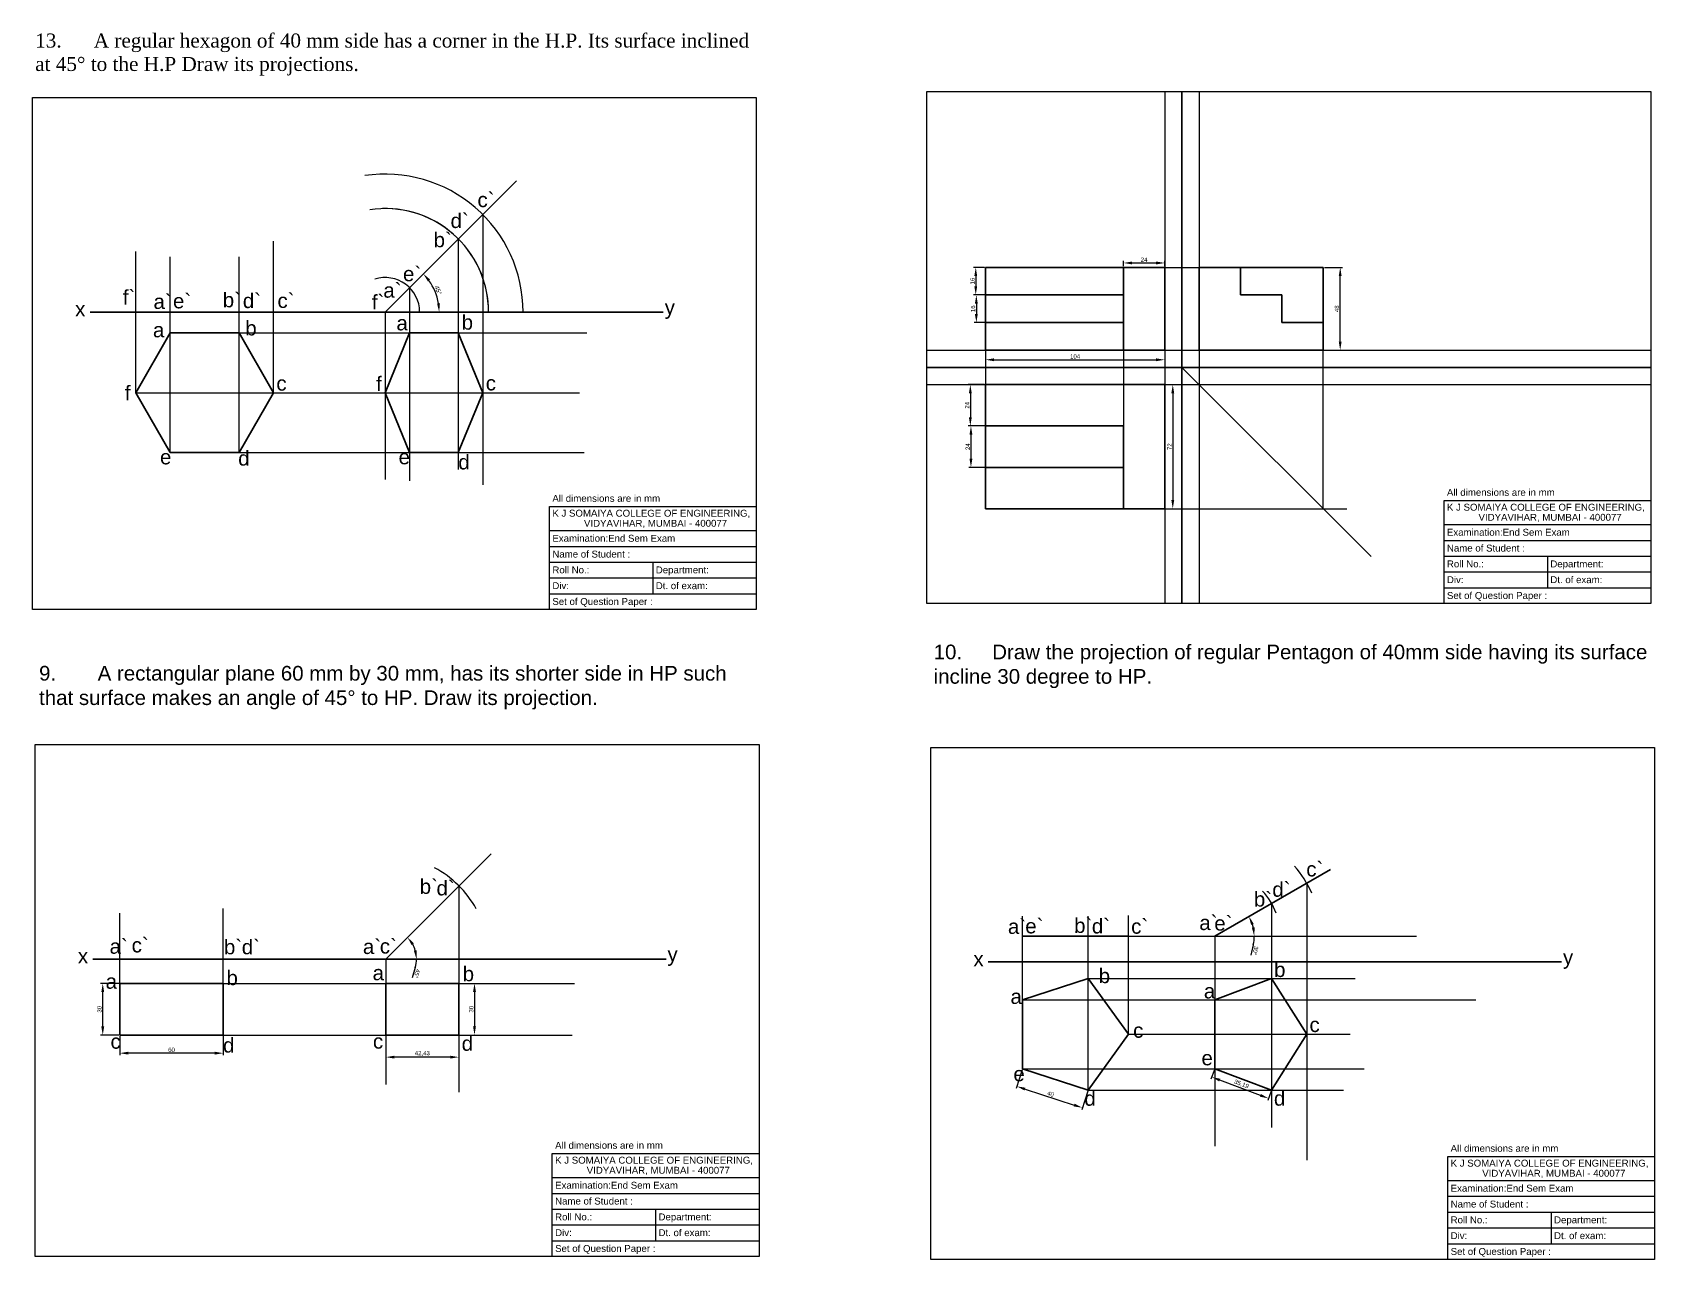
# Model space of a CAD drawing. Header units: millimetres. Extents: x 2669 to 4639, y 1870 to 5119.
# Drawn here: x 2672 to 3614, y 2702 to 3413 of the extents above; entities that cross this region are included whole.
import ezdxf

# ---------------------------------------------------------------- set-up
doc = ezdxf.new("R2010")
doc.units = ezdxf.units.MM
doc.styles.get("Standard").update_dxf_attribs({"font": 'arial.ttf'})
doc.dimstyles.new('ISO-25', dxfattribs={"dimtxt": 2.5, "dimasz": 5, "dimexe": 1.25, "dimexo": 0.625, "dimtad": 1, "dimtxsty": 'Standard', "dimcen": 2.5, "dimadec": 0, "dimazin": 0, "dimtfac": 1, "dimtmove": 0, "dimatfit": 3, "dimfxl": 1, "dimarcsym": 0})

# ---------------------------------------------------------------- blocks, each defined once
blk = doc.blocks.new('*D23')
at = {"color": 0, "lineweight": -2, "transparency": 16777216}
for p, q in [((2877.42, 2831.09), (2877.42, 2817.69)), ((2919.84, 2831.09), (2919.84, 2817.69)), ((2914.84, 2818.94), (2882.42, 2818.94))]:
    blk.add_line(p, q, dxfattribs=at)
at = {"color": 0, "lineweight": 35, "transparency": 16777216}
for points in [[(2882.42, 2819.77), (2882.42, 2818.1), (2877.42, 2818.94)], [(2914.84, 2819.77), (2914.84, 2818.1), (2919.84, 2818.94)]]:
    blk.add_solid(points, dxfattribs=at)
at = {"layer": 'Defpoints', "color": 0, "lineweight": 35, "transparency": 16777216}
for p in [(2877.42, 2831.72), (2919.84, 2831.72), (2877.42, 2818.94)]:
    blk.add_point(p, dxfattribs=at)
at = {"color": 0, "lineweight": 9, "transparency": 16777216, "insert": (2898.63, 2821.06), "char_height": 2.5, "attachment_point": 5}
blk.add_mtext('42,43', dxfattribs=at)
blk = doc.blocks.new('*D24')
at = {"color": 0, "lineweight": -2, "transparency": 16777216}
for p, q in [((2920.47, 2861.72), (2930.14, 2861.72)), ((2928.89, 2856.72), (2928.89, 2836.72)), ((2920.47, 2831.72), (2930.14, 2831.72))]:
    blk.add_line(p, q, dxfattribs=at)
at = {"color": 0, "lineweight": 35, "transparency": 16777216}
for points in [[(2928.05, 2856.72), (2929.72, 2856.72), (2928.89, 2861.72)], [(2928.05, 2836.72), (2929.72, 2836.72), (2928.89, 2831.72)]]:
    blk.add_solid(points, dxfattribs=at)
at = {"layer": 'Defpoints', "color": 0, "lineweight": 35, "transparency": 16777216}
for p in [(2919.84, 2861.72), (2919.84, 2831.72), (2928.89, 2831.72)]:
    blk.add_point(p, dxfattribs=at)
at = {"color": 0, "lineweight": 9, "transparency": 16777216, "insert": (2926.99, 2846.72), "char_height": 2.5, "attachment_point": 5, "rotation": 90}
blk.add_mtext('30', dxfattribs=at)
blk = doc.blocks.new('*D25')
at = {"color": 0, "lineweight": -2, "transparency": 16777216}
for p, q in [((2723.09, 2831.09), (2723.09, 2819.99)), ((2783.09, 2831.09), (2783.09, 2819.99)), ((2778.09, 2821.24), (2728.09, 2821.24))]:
    blk.add_line(p, q, dxfattribs=at)
at = {"color": 0, "lineweight": 35, "transparency": 16777216}
for points in [[(2728.09, 2822.08), (2728.09, 2820.41), (2723.09, 2821.24)], [(2778.09, 2822.08), (2778.09, 2820.41), (2783.09, 2821.24)]]:
    blk.add_solid(points, dxfattribs=at)
at = {"layer": 'Defpoints', "color": 0, "lineweight": 35, "transparency": 16777216}
for p in [(2723.09, 2831.72), (2783.09, 2831.72), (2723.09, 2821.24)]:
    blk.add_point(p, dxfattribs=at)
at = {"color": 0, "lineweight": 9, "transparency": 16777216, "insert": (2753.09, 2823.15), "char_height": 2.5, "attachment_point": 5}
blk.add_mtext('60', dxfattribs=at)
blk = doc.blocks.new('*D26')
at = {"color": 0, "lineweight": -2, "transparency": 16777216}
for p, q in [((2722.46, 2861.72), (2711.94, 2861.72)), ((2713.19, 2836.72), (2713.19, 2856.72)), ((2722.46, 2831.72), (2711.94, 2831.72))]:
    blk.add_line(p, q, dxfattribs=at)
at = {"color": 0, "lineweight": 35, "transparency": 16777216}
for points in [[(2712.36, 2856.72), (2714.02, 2856.72), (2713.19, 2861.72)], [(2712.36, 2836.72), (2714.02, 2836.72), (2713.19, 2831.72)]]:
    blk.add_solid(points, dxfattribs=at)
at = {"layer": 'Defpoints', "color": 0, "lineweight": 35, "transparency": 16777216}
for p in [(2713.19, 2861.72), (2723.09, 2861.72), (2723.09, 2831.72)]:
    blk.add_point(p, dxfattribs=at)
at = {"color": 0, "lineweight": 9, "transparency": 16777216, "insert": (2711.29, 2846.72), "char_height": 2.5, "attachment_point": 5, "rotation": 90}
blk.add_mtext('30', dxfattribs=at)
blk = doc.blocks.new('*D27')
at = {"color": 0, "lineweight": -2, "transparency": 16777216}
blk.add_line((2894.53, 2870.91), (2892.79, 2864.9), dxfattribs=at)
for start, end in [(16.13542, 28.86458), (343.86458, 0)]:
    blk.add_arc((2877.42, 2875.86), 17.81, start, end, dxfattribs=at)
at = {"color": 0, "lineweight": 35, "transparency": 16777216}
for points in [[(2892.35, 2883.96), (2893.68, 2884.96), (2890.01, 2888.45)], [(2895.35, 2880.93), (2893.7, 2880.69), (2895.23, 2875.86)]]:
    blk.add_solid(points, dxfattribs=at)
at = {"layer": 'Defpoints', "color": 0, "lineweight": 35, "transparency": 16777216}
for p in [(2938.49, 2936.93), (2892.84, 2884.76), (2707.42, 2875.86), (2877.42, 2875.86), (3040, 2875.86)]:
    blk.add_point(p, dxfattribs=at)
at = {"color": 0, "lineweight": 9, "transparency": 16777216, "insert": (2895.48, 2867.38), "char_height": 2.5, "attachment_point": 5, "rotation": 253.86458}
blk.add_mtext('45°', dxfattribs=at)
blk = doc.blocks.new('*D29')
at = {"color": 0, "lineweight": -2, "transparency": 16777216}
blk.add_line((3380.76, 2884.16), (3379.42, 2878.15), dxfattribs=at)
for start, end in [(12.55271, 17.44729), (347.44729, 0)]:
    blk.add_arc((3358.44, 2889.13), 22.87, start, end, dxfattribs=at)
at = {"color": 0, "lineweight": 35, "transparency": 16777216}
for points in [[(3379.49, 2895.65), (3381.02, 2896.32), (3378.24, 2900.56)], [(3381.59, 2894.19), (3379.93, 2894.01), (3381.31, 2889.13)]]:
    blk.add_solid(points, dxfattribs=at)
at = {"layer": 'Defpoints', "color": 0, "lineweight": 35, "transparency": 16777216}
for p in [(3425.49, 2927.84), (3379.93, 2896.95), (3308.44, 2889.13), (3358.44, 2889.13), (3475.41, 2889.13)]:
    blk.add_point(p, dxfattribs=at)
at = {"color": 0, "lineweight": 9, "transparency": 16777216, "insert": (3381.95, 2880.74), "char_height": 2.5, "attachment_point": 5, "rotation": 257.44729}
blk.add_mtext('30°', dxfattribs=at)
blk = doc.blocks.new('*D30')
at = {"color": 0, "lineweight": -2, "transparency": 16777216}
for p, q in [((3358.22, 2811.62), (3356.19, 2806.21)), ((3384.89, 2796.78), (3361.31, 2805.63)), ((3391.16, 2799.26), (3389.13, 2793.85))]:
    blk.add_line(p, q, dxfattribs=at)
at = {"color": 0, "lineweight": 35, "transparency": 16777216}
for points in [[(3361.6, 2806.41), (3361.02, 2804.85), (3356.63, 2807.38)], [(3385.18, 2797.56), (3384.6, 2796), (3389.57, 2795.02)]]:
    blk.add_solid(points, dxfattribs=at)
at = {"layer": 'Defpoints', "color": 0, "lineweight": 35, "transparency": 16777216}
for p in [(3356.63, 2807.38), (3358.44, 2812.2), (3391.38, 2799.84)]:
    blk.add_point(p, dxfattribs=at)
at = {"color": 0, "lineweight": 9, "transparency": 16777216, "insert": (3373.85, 2803.19), "char_height": 2.5, "attachment_point": 5, "rotation": 339.43355}
blk.add_mtext('35,19', dxfattribs=at)
blk = doc.blocks.new('*D31')
at = {"color": 0, "lineweight": -2, "transparency": 16777216}
for p, q in [((3246.69, 2811.61), (3243.17, 2800.77)), ((3248.31, 2800.41), (3276.84, 2791.14)), ((3284.73, 2799.25), (3281.21, 2788.41))]:
    blk.add_line(p, q, dxfattribs=at)
at = {"color": 0, "lineweight": 35, "transparency": 16777216}
for points in [[(3248.57, 2801.21), (3248.05, 2799.62), (3243.56, 2801.96)], [(3277.1, 2791.93), (3276.58, 2790.35), (3281.6, 2789.6)]]:
    blk.add_solid(points, dxfattribs=at)
at = {"layer": 'Defpoints', "color": 0, "lineweight": 35, "transparency": 16777216}
for p in [(3246.88, 2812.2), (3284.93, 2799.84), (3281.6, 2789.6)]:
    blk.add_point(p, dxfattribs=at)
at = {"color": 0, "lineweight": 9, "transparency": 16777216, "insert": (3263.16, 2797.59), "char_height": 2.5, "attachment_point": 5, "rotation": 342}
blk.add_mtext('40', dxfattribs=at)
blk = doc.blocks.new('*D40')
at = {"color": 0, "lineweight": -2, "transparency": 16777216}
blk.add_arc((2877.07, 3251.11), 31.32, 9.15707, 35.84293, dxfattribs=at)
at = {"color": 0, "lineweight": 35, "transparency": 16777216}
for points in [[(2901.82, 3268.91), (2903.09, 3269.99), (2899.21, 3273.26)], [(2908.82, 3256.16), (2907.16, 3256.03), (2908.39, 3251.11)]]:
    blk.add_solid(points, dxfattribs=at)
at = {"layer": 'Defpoints', "color": 0, "lineweight": 35, "transparency": 16777216}
for p in [(2953.21, 3327.25), (2907.32, 3259.22), (2705.83, 3251.11), (2877.07, 3251.11), (3038.41, 3251.11)]:
    blk.add_point(p, dxfattribs=at)
at = {"color": 0, "lineweight": 9, "transparency": 16777216, "insert": (2907.75, 3263.82), "char_height": 2.5, "attachment_point": 5, "rotation": 292.5}
blk.add_mtext('45°', dxfattribs=at)
blk = doc.blocks.new('*D41')
at = {"color": 0, "lineweight": -2, "transparency": 16777216}
for p, q in [((3224.75, 3277.01), (3218.48, 3277.01)), ((3219.73, 3272.01), (3219.73, 3266.01)), ((3224.75, 3261.01), (3218.48, 3261.01))]:
    blk.add_line(p, q, dxfattribs=at)
at = {"color": 0, "lineweight": 35, "transparency": 16777216}
for points in [[(3218.9, 3272.01), (3220.56, 3272.01), (3219.73, 3277.01)], [(3218.9, 3266.01), (3220.56, 3266.01), (3219.73, 3261.01)]]:
    blk.add_solid(points, dxfattribs=at)
at = {"layer": 'Defpoints', "color": 0, "lineweight": 35, "transparency": 16777216}
for p in [(3225.38, 3277.01), (3219.73, 3261.01), (3225.38, 3261.01)]:
    blk.add_point(p, dxfattribs=at)
at = {"color": 0, "lineweight": 9, "transparency": 16777216, "insert": (3217.83, 3269.01), "char_height": 2.5, "attachment_point": 5, "rotation": 90}
blk.add_mtext('16', dxfattribs=at)
blk = doc.blocks.new('*D42')
at = {"color": 0, "lineweight": -2, "transparency": 16777216}
for p, q in [((3224.75, 3261.01), (3218.82, 3261.01)), ((3220.07, 3256.01), (3220.07, 3250.01)), ((3224.75, 3245.01), (3218.82, 3245.01))]:
    blk.add_line(p, q, dxfattribs=at)
at = {"color": 0, "lineweight": 35, "transparency": 16777216}
for points in [[(3219.23, 3256.01), (3220.9, 3256.01), (3220.07, 3261.01)], [(3219.23, 3250.01), (3220.9, 3250.01), (3220.07, 3245.01)]]:
    blk.add_solid(points, dxfattribs=at)
at = {"layer": 'Defpoints', "color": 0, "lineweight": 35, "transparency": 16777216}
for p in [(3225.38, 3261.01), (3220.07, 3245.01), (3225.38, 3245.01)]:
    blk.add_point(p, dxfattribs=at)
at = {"color": 0, "lineweight": 9, "transparency": 16777216, "insert": (3218.17, 3253.01), "char_height": 2.5, "attachment_point": 5, "rotation": 90}
blk.add_mtext('16', dxfattribs=at)
blk = doc.blocks.new('*D43')
at = {"color": 0, "lineweight": -2, "transparency": 16777216}
for p, q in [((3225.38, 3228.38), (3225.38, 3222.17)), ((3329.38, 3228.38), (3329.38, 3222.17)), ((3230.38, 3223.42), (3324.38, 3223.42))]:
    blk.add_line(p, q, dxfattribs=at)
at = {"color": 0, "lineweight": 35, "transparency": 16777216}
for points in [[(3230.38, 3224.25), (3230.38, 3222.58), (3225.38, 3223.42)], [(3324.38, 3224.25), (3324.38, 3222.58), (3329.38, 3223.42)]]:
    blk.add_solid(points, dxfattribs=at)
at = {"layer": 'Defpoints', "color": 0, "lineweight": 35, "transparency": 16777216}
for p in [(3225.38, 3229.01), (3329.38, 3229.01), (3329.38, 3223.42)]:
    blk.add_point(p, dxfattribs=at)
at = {"color": 0, "lineweight": 9, "transparency": 16777216, "insert": (3277.38, 3225.32), "char_height": 2.5, "attachment_point": 5}
blk.add_mtext('104', dxfattribs=at)
blk = doc.blocks.new('*D44')
at = {"color": 0, "lineweight": -2, "transparency": 16777216}
for p, q in [((3305.38, 3277.63), (3305.38, 3280.81)), ((3310.38, 3279.56), (3324.38, 3279.56)), ((3329.38, 3277.63), (3329.38, 3280.81))]:
    blk.add_line(p, q, dxfattribs=at)
at = {"color": 0, "lineweight": 35, "transparency": 16777216}
for points in [[(3310.38, 3280.39), (3310.38, 3278.73), (3305.38, 3279.56)], [(3324.38, 3280.39), (3324.38, 3278.73), (3329.38, 3279.56)]]:
    blk.add_solid(points, dxfattribs=at)
at = {"layer": 'Defpoints', "color": 0, "lineweight": 35, "transparency": 16777216}
for p in [(3305.38, 3277.01), (3329.38, 3279.56), (3329.38, 3277.01)]:
    blk.add_point(p, dxfattribs=at)
at = {"color": 0, "lineweight": 9, "transparency": 16777216, "insert": (3317.38, 3281.44), "char_height": 2.5, "attachment_point": 5}
blk.add_mtext('24', dxfattribs=at)
blk = doc.blocks.new('*D45')
at = {"color": 0, "lineweight": -2, "transparency": 16777216}
for p, q in [((3224.75, 3209.01), (3215.34, 3209.01)), ((3216.59, 3204.01), (3216.59, 3190.01)), ((3224.75, 3185.01), (3215.34, 3185.01))]:
    blk.add_line(p, q, dxfattribs=at)
at = {"color": 0, "lineweight": 35, "transparency": 16777216}
for points in [[(3215.76, 3204.01), (3217.42, 3204.01), (3216.59, 3209.01)], [(3215.76, 3190.01), (3217.42, 3190.01), (3216.59, 3185.01)]]:
    blk.add_solid(points, dxfattribs=at)
at = {"layer": 'Defpoints', "color": 0, "lineweight": 35, "transparency": 16777216}
for p in [(3225.38, 3209.01), (3216.59, 3185.01), (3225.38, 3185.01)]:
    blk.add_point(p, dxfattribs=at)
at = {"color": 0, "lineweight": 9, "transparency": 16777216, "insert": (3214.71, 3197.01), "char_height": 2.5, "attachment_point": 5, "rotation": 90}
blk.add_mtext('24', dxfattribs=at)
blk = doc.blocks.new('*D46')
at = {"color": 0, "lineweight": -2, "transparency": 16777216}
for p, q in [((3224.75, 3185.01), (3215.68, 3185.01)), ((3216.93, 3180.01), (3216.93, 3166.01)), ((3224.75, 3161.01), (3215.68, 3161.01))]:
    blk.add_line(p, q, dxfattribs=at)
at = {"color": 0, "lineweight": 35, "transparency": 16777216}
for points in [[(3216.1, 3180.01), (3217.76, 3180.01), (3216.93, 3185.01)], [(3216.1, 3166.01), (3217.76, 3166.01), (3216.93, 3161.01)]]:
    blk.add_solid(points, dxfattribs=at)
at = {"layer": 'Defpoints', "color": 0, "lineweight": 35, "transparency": 16777216}
for p in [(3225.38, 3185.01), (3216.93, 3161.01), (3225.38, 3161.01)]:
    blk.add_point(p, dxfattribs=at)
at = {"color": 0, "lineweight": 9, "transparency": 16777216, "insert": (3215.05, 3173.01), "char_height": 2.5, "attachment_point": 5, "rotation": 90}
blk.add_mtext('24', dxfattribs=at)
blk = doc.blocks.new('*D47')
at = {"color": 0, "lineweight": -2, "transparency": 16777216}
for p, q in [((3330, 3209.01), (3335.3, 3209.01)), ((3334.05, 3204.01), (3334.05, 3142.01)), ((3330, 3137.01), (3335.3, 3137.01))]:
    blk.add_line(p, q, dxfattribs=at)
at = {"color": 0, "lineweight": 35, "transparency": 16777216}
for points in [[(3333.22, 3204.01), (3334.88, 3204.01), (3334.05, 3209.01)], [(3333.22, 3142.01), (3334.88, 3142.01), (3334.05, 3137.01)]]:
    blk.add_solid(points, dxfattribs=at)
at = {"layer": 'Defpoints', "color": 0, "lineweight": 35, "transparency": 16777216}
for p in [(3329.38, 3209.01), (3329.38, 3137.01), (3334.05, 3137.01)]:
    blk.add_point(p, dxfattribs=at)
at = {"color": 0, "lineweight": 9, "transparency": 16777216, "insert": (3332.17, 3173.01), "char_height": 2.5, "attachment_point": 5, "rotation": 90}
blk.add_mtext('72', dxfattribs=at)
blk = doc.blocks.new('*D48')
at = {"color": 0, "lineweight": -2, "transparency": 16777216}
for p, q in [((3422, 3277.01), (3432.44, 3277.01)), ((3431.19, 3234.01), (3431.19, 3272.01)), ((3422, 3229.01), (3432.44, 3229.01))]:
    blk.add_line(p, q, dxfattribs=at)
at = {"color": 0, "lineweight": 35, "transparency": 16777216}
for points in [[(3430.35, 3272.01), (3432.02, 3272.01), (3431.19, 3277.01)], [(3430.35, 3234.01), (3432.02, 3234.01), (3431.19, 3229.01)]]:
    blk.add_solid(points, dxfattribs=at)
at = {"layer": 'Defpoints', "color": 0, "lineweight": 35, "transparency": 16777216}
for p in [(3421.38, 3277.01), (3431.19, 3277.01), (3421.38, 3229.01)]:
    blk.add_point(p, dxfattribs=at)
at = {"color": 0, "lineweight": 9, "transparency": 16777216, "insert": (3429.28, 3253.01), "char_height": 2.5, "attachment_point": 5, "rotation": 90}
blk.add_mtext('48', dxfattribs=at)

msp = doc.modelspace()

# ---------------------------------------------------------------- linework, layer by layer
for p, q in [((3191.434, 3379.005), (3611.434, 3379.005)), ((3191.434, 3082.005), (3191.434, 3379.005)), ((3611.434, 3379.005), (3611.434, 3082.005)), ((2672.395, 3375.52), (3092.395, 3375.52)), ((2672.395, 3078.52), (2672.395, 3375.52)), ((3092.395, 3375.52), (3092.395, 3078.52)), ((2972.395, 3138.343), (3092.395, 3138.343)), ((2972.395, 3078.52), (2972.395, 3138.343)), ((3491.434, 3141.829), (3611.434, 3141.829)), ((3491.434, 3082.005), (3491.434, 3141.829)), ((3611.434, 3137.005), (3611.434, 3082.005)), ((3092.395, 3133.52), (3092.395, 3078.52)), ((3491.434, 3127.839), (3611.434, 3127.839)), ((2972.395, 3124.353), (3092.395, 3124.353)), ((3491.434, 3118.672), (3611.434, 3118.672)), ((2972.395, 3115.186), (3092.395, 3115.186)), ((2972.395, 3106.02), (3092.395, 3106.02)), ((3032.395, 3106.02), (3032.395, 3087.686)), ((3491.434, 3109.505), (3611.434, 3109.505)), ((3551.434, 3109.505), (3551.434, 3091.172)), ((2972.395, 3096.853), (3092.395, 3096.853)), ((3491.434, 3100.339), (3611.434, 3100.339)), ((2972.395, 3087.686), (3092.395, 3087.686)), ((3491.434, 3091.172), (3611.434, 3091.172)), ((3092.395, 3078.52), (2672.395, 3078.52)), ((3092.395, 3078.52), (2972.395, 3078.52)), ((3611.434, 3082.005), (3191.434, 3082.005)), ((3611.434, 3082.005), (3491.434, 3082.005)), ((2673.983, 3000.268), (3093.983, 3000.268)), ((2673.983, 2703.268), (2673.983, 3000.268)), ((3093.983, 3000.268), (3093.983, 2703.268)), ((3193.586, 2998.539), (3613.586, 2998.539)), ((3193.586, 2701.539), (3193.586, 2998.539)), ((3613.586, 2998.539), (3613.586, 2701.539)), ((2973.983, 2763.091), (3093.983, 2763.091)), ((2973.983, 2703.268), (2973.983, 2763.091)), ((3093.983, 2758.268), (3093.983, 2703.268)), ((3493.586, 2761.362), (3613.586, 2761.362)), ((3493.586, 2701.539), (3493.586, 2761.362)), ((2973.983, 2749.102), (3093.983, 2749.102)), ((3613.586, 2756.539), (3613.586, 2701.539)), ((2973.983, 2739.935), (3093.983, 2739.935)), ((3493.586, 2747.372), (3613.586, 2747.372)), ((2973.983, 2730.768), (3093.983, 2730.768)), ((3033.983, 2730.768), (3033.983, 2712.435)), ((3493.586, 2738.205), (3613.586, 2738.205)), ((2973.983, 2721.602), (3093.983, 2721.602)), ((3493.586, 2729.039), (3613.586, 2729.039)), ((3553.586, 2729.039), (3553.586, 2710.705)), ((2973.983, 2712.435), (3093.983, 2712.435)), ((3493.586, 2719.872), (3613.586, 2719.872)), ((3493.586, 2710.705), (3613.586, 2710.705)), ((3093.983, 2703.268), (2673.983, 2703.268)), ((3093.983, 2703.268), (2973.983, 2703.268)), ((3613.586, 2701.539), (3193.586, 2701.539)), ((3613.586, 2701.539), (3493.586, 2701.539))]:
    msp.add_line(p, q)
at = {"lineweight": 9}
for p, q in [((3329.38, 3379.005), (3329.38, 3082.005)), ((3349.38, 3379.005), (3349.38, 3082.005)), ((2933.637, 3307.678), (2933.637, 3150.975)), ((2732.322, 3204.306), (2732.322, 3286.244)), ((2812.322, 3204.306), (2812.322, 3292.184)), ((2919.494, 3293.536), (2919.494, 3159.832)), ((2752.322, 3169.665), (2752.322, 3283.118)), ((2792.322, 3169.665), (2792.322, 3283.118)), ((3329.38, 3277.005), (3349.38, 3277.005)), ((2891.21, 3265.252), (2891.21, 3153.145)), ((2705.828, 3251.11), (2729.697, 3251.11)), ((2812.322, 3251.11), (2877.068, 3251.11)), ((2877.068, 3251.11), (2877.068, 3153.927)), ((2792.322, 3238.947), (2994.091, 3238.947)), ((3191.434, 3229.005), (3611.434, 3229.005)), ((3225.38, 3229.005), (3225.38, 3143.083)), ((3305.38, 3229.005), (3305.38, 3185.005)), ((3421.38, 3137.005), (3421.38, 3229.005)), ((2732.322, 3204.306), (2989.84, 3204.306)), ((3191.434, 3209.005), (3611.434, 3209.005)), ((2792.322, 3169.665), (2992.573, 3169.665)), ((3329.38, 3137.005), (3434.954, 3137.005)), ((2919.843, 2918.285), (2919.843, 2798.655)), ((3411.742, 2919.904), (3411.742, 2759.227)), ((2723.089, 2861.719), (2723.089, 2902.37)), ((2783.089, 2861.719), (2783.089, 2905.243)), ((3246.884, 2852.203), (3246.884, 2900.729)), ((3284.927, 2799.843), (3284.927, 2900.729)), ((3308.438, 2832.203), (3308.438, 2901.073)), ((3391.382, 2908.149), (3391.382, 2778.092)), ((3246.884, 2874.129), (3246.884, 2889.129)), ((3246.884, 2889.129), (3246.884, 2889.129)), ((3308.438, 2889.129), (3475.415, 2889.129)), ((3308.438, 2889.129), (3358.438, 2889.129)), ((3358.438, 2889.129), (3358.438, 2767.373)), ((2877.416, 2875.858), (2877.416, 2803.122)), ((2783.089, 2861.719), (2986.828, 2861.719)), ((3284.927, 2864.564), (3439.954, 2864.564)), ((3246.884, 2852.203), (3509.885, 2852.203)), ((2783.089, 2831.719), (2985.551, 2831.719)), ((3308.438, 2832.203), (3436.951, 2832.203)), ((3246.884, 2812.203), (3445.102, 2812.203)), ((3284.927, 2799.843), (3433.09, 2799.843))]:
    msp.add_line(p, q, dxfattribs=at)
at = {"lineweight": 30}
for p, q in [((3339.38, 3379.005), (3339.38, 3082.005)), ((2877.068, 3251.11), (2953.208, 3327.249)), ((3225.38, 3261.005), (3225.38, 3277.005)), ((3225.38, 3277.005), (3329.38, 3277.005)), ((3329.38, 3277.005), (3305.38, 3277.005)), ((3305.38, 3277.005), (3305.38, 3229.005)), ((3329.38, 3277.005), (3329.38, 3229.005)), ((3349.38, 3277.005), (3421.38, 3277.005)), ((3349.38, 3277.005), (3349.38, 3229.005)), ((3373.38, 3277.005), (3373.38, 3261.008)), ((3421.38, 3229.005), (3421.38, 3277.005)), ((3225.38, 3245.005), (3225.38, 3261.005)), ((3225.38, 3261.005), (3305.38, 3261.005)), ((3373.38, 3261.008), (3397.38, 3261.008)), ((3397.38, 3261.008), (3397.38, 3245.008)), ((2705.828, 3251.11), (3038.414, 3251.11)), ((2732.322, 3251.11), (2812.322, 3251.11)), ((2877.068, 3204.306), (2891.21, 3238.947)), ((2891.21, 3238.947), (2919.494, 3238.947)), ((2919.494, 3238.947), (2933.637, 3204.306)), ((3225.38, 3229.005), (3225.38, 3245.005)), ((3225.38, 3245.005), (3305.38, 3245.005)), ((3397.38, 3245.008), (3421.38, 3245.008)), ((3329.38, 3229.005), (3225.38, 3229.005)), ((3349.38, 3229.005), (3421.38, 3229.005)), ((3191.434, 3219.005), (3611.434, 3219.005)), ((3339.38, 3219.005), (3449.067, 3109.318)), ((2812.322, 3204.306), (2812.322, 3204.306)), ((2891.21, 3169.665), (2877.068, 3204.306)), ((2933.637, 3204.306), (2919.494, 3169.665)), ((3225.38, 3209.005), (3225.38, 3185.005)), ((3225.38, 3209.005), (3329.38, 3209.005)), ((3329.38, 3209.005), (3329.38, 3137.005)), ((3225.38, 3185.005), (3305.38, 3185.005)), ((3225.38, 3185.005), (3225.38, 3161.005)), ((3305.38, 3185.005), (3305.38, 3137.005)), ((2919.494, 3169.665), (2891.21, 3169.665)), ((3225.38, 3161.005), (3305.38, 3161.005)), ((3225.38, 3161.005), (3225.38, 3137.005)), ((3225.38, 3137.005), (3329.38, 3137.005)), ((2877.416, 2875.858), (2938.488, 2936.93)), ((3358.438, 2889.129), (3425.495, 2927.844)), ((3246.884, 2889.129), (3308.438, 2889.129)), ((2707.416, 2875.858), (3040.002, 2875.858)), ((2723.089, 2875.858), (2783.089, 2875.858)), ((3227.019, 2874.129), (3559.605, 2874.129)), ((2723.089, 2861.719), (2783.089, 2861.719)), ((2723.089, 2831.719), (2723.089, 2861.719)), ((2783.089, 2861.719), (2783.089, 2831.719)), ((2877.416, 2861.719), (2919.843, 2861.719)), ((2877.416, 2831.719), (2877.416, 2861.719)), ((2919.843, 2861.719), (2919.843, 2831.719)), ((3358.438, 2852.203), (3391.382, 2864.564)), ((3391.382, 2864.564), (3411.742, 2832.203)), ((3358.438, 2812.203), (3358.438, 2852.203)), ((2783.089, 2831.719), (2723.089, 2831.719)), ((2919.843, 2831.719), (2877.416, 2831.719)), ((3411.742, 2832.203), (3391.382, 2799.843)), ((3391.382, 2799.843), (3358.438, 2812.203))]:
    msp.add_line(p, q, dxfattribs=at)
for points in [[(2752.322, 3169.665), (2792.322, 3169.665), (2812.322, 3204.306), (2792.322, 3238.947), (2752.322, 3238.947), (2732.322, 3204.306)], [(3246.884, 2852.203), (3246.884, 2812.203), (3284.927, 2799.843), (3308.438, 2832.203), (3284.927, 2864.564)]]:
    msp.add_lwpolyline(points, close=True, dxfattribs=at)
at = {"lineweight": 9}
for centre, radius, start, end in [((2877.068, 3251.11), 80, 0, 98.508217), ((2877.068, 3251.11), 60, 0, 98.595373), ((2877.068, 3251.11), 60, 0, 91.562437), ((2877.068, 3251.11), 20, 0, 107.461267), ((2877.416, 2875.858), 60, 29.004987, 61.932534), ((3358.438, 2889.129), 61.55, 23.842671, 41.354544), ((3358.438, 2889.129), 38.04, 20.615256, 43.175053)]:
    msp.add_arc(centre, radius, start, end, dxfattribs=at)

# ---------------------------------------------------------------- texts
for s, p in [('c`', (2930.62, 3311.943)), ('d`', (2914.997, 3299.835)), ('b`', (2905.176, 3288.698)), ('e`', (2887.404, 3268.995)), ('a`', (2875.989, 3259.429)), ('f`', (2724.826, 3255.384)), ('a`', (2742.643, 3252.89)), ('e`', (2753.952, 3253.235)), ('b`', (2782.83, 3253.845)), ('d`', (2794.475, 3253.404)), ('c`', (2814.581, 3253.473)), ('f`', (2869.303, 3252.581)), ('x', (2697.174, 3248.602)), ('b', (2921.438, 3240.896)), ('y', (3039.26, 3249.675)), ('a', (2883.592, 3240.454)), ('f', (2871.786, 3205.218)), ('c', (2935.419, 3205.64)), ('e', (2884.847, 3162.786)), ('d', (2919.494, 3159.832)), ('c`', (3411.508, 2923.735)), ('b`', (2897.098, 2913.641)), ('d`', (2906.849, 2912.739)), ('d`', (3391.808, 2911.97)), ('b`', (3381.1, 2906.265)), ('a`', (3238.392, 2890.442)), ('e`', (3248.455, 2890.707)), ('b`', (3276.805, 2891.004)), ('d`', (3287.087, 2890.67)), ('c`', (3309.9, 2890.521)), ('a`', (3349.446, 2892.632)), ('e`', (3358.135, 2892.347)), ('a`', (2717.17, 2878.893)), ('c`', (2729.97, 2879.664)), ('b`', (2783.513, 2878.592)), ('d`', (2793.862, 2878.589)), ('a`', (2864.139, 2878.752)), ('c`', (2873.952, 2879.034)), ('y', (3040.848, 2874.424)), ('x', (2698.762, 2873.351)), ('b', (2922.036, 2862.98)), ('x', (3218.365, 2871.621)), ('b', (3291.062, 2861.843)), ('b', (3392.843, 2865.407)), ('y', (3560.451, 2872.694)), ('a', (2869.747, 2863.544)), ('a', (3352.073, 2852.992)), ('c', (3413.379, 2833.502)), ('c', (2717.691, 2823.8)), ('d', (2782.955, 2821.605)), ('c', (2869.969, 2823.869)), ('d', (2921.464, 2822.621)), ('e', (3350.7, 2814.191)), ('e', (3241.567, 2804.951)), ('d', (3282.745, 2790.742)), ('d', (3392.737, 2790.798))]:
    msp.add_text(s, height=8.5, dxfattribs=at).set_placement(p)
at = {"lineweight": 30}
for s, p in [('a', (2742.314, 3236.446)), ('b', (2795.895, 3237.519)), ('c', (2813.933, 3205.503)), ('f', (2725.985, 3199.919)), ('e', (2746.416, 3162.75)), ('d', (2791.785, 3162.036)), ('a', (2714.867, 2858.607)), ('b', (2784.987, 2860.687)), ('a', (3239.875, 2849.804)), ('c', (3311.029, 2830.182))]:
    msp.add_text(s, height=8.5, dxfattribs=at).set_placement(p)
for s, height, p in [('All dimensions are in mm', 4.00791, (2974.073, 3141.025)), ('All dimensions are in mm', 4.00791, (3493.112, 3144.511)), ('K J SOMAIYA COLLEGE OF ENGINEERING, ', 4.00791, (2974.073, 3132.418)), ('K J SOMAIYA COLLEGE OF ENGINEERING, ', 4.00791, (3493.112, 3135.903)), ('VIDYAVIHAR, MUMBAI - 400077', 4.00791, (2992.409, 3126.566)), ('Examination:End Sem Exam ', 4.00791, (3493.112, 3121.355)), ('VIDYAVIHAR, MUMBAI - 400077', 4.00791, (3511.449, 3130.051)), ('Examination:End Sem Exam ', 4.00791, (2974.073, 3117.869)), ('Name of Student : ', 4.00791, (3493.112, 3112.188)), ('Name of Student : ', 4.00791, (2974.073, 3108.702)), ('Roll No.: ', 4.0079, (3493.112, 3103.021)), ('Department: ', 4.00791, (3553.112, 3103.021)), ('Roll No.: ', 4.0079, (2974.073, 3099.536)), ('Department: ', 4.00791, (3034.073, 3099.536)), ('Div: ', 4.0079, (3493.112, 3093.855)), ('Dt. of exam:', 4.00791, (3553.112, 3093.855)), ('Div: ', 4.0079, (2974.073, 3090.369)), ('Dt. of exam:', 4.00791, (3034.073, 3090.369)), ('Set of Question Paper : ', 4.00791, (3493.112, 3084.688)), ('Set of Question Paper : ', 4.00791, (2974.073, 3081.202)), ('All dimensions are in mm', 4.00791, (2975.661, 2765.774)), ('All dimensions are in mm', 4.00791, (3495.264, 2764.044)), ('K J SOMAIYA COLLEGE OF ENGINEERING, ', 4.00791, (2975.661, 2757.166)), ('K J SOMAIYA COLLEGE OF ENGINEERING, ', 4.00791, (3495.264, 2755.437)), ('VIDYAVIHAR, MUMBAI - 400077', 4.00791, (2993.997, 2751.314)), ('VIDYAVIHAR, MUMBAI - 400077', 4.00791, (3513.6, 2749.585)), ('Examination:End Sem Exam ', 4.00791, (2975.661, 2742.617)), ('Examination:End Sem Exam ', 4.00791, (3495.264, 2740.888)), ('Name of Student : ', 4.00791, (2975.661, 2733.451)), ('Name of Student : ', 4.00791, (3495.264, 2731.721)), ('Roll No.: ', 4.0079, (2975.661, 2724.284)), ('Department: ', 4.00791, (3035.661, 2724.284)), ('Roll No.: ', 4.0079, (3495.264, 2722.554)), ('Department: ', 4.00791, (3555.264, 2722.554)), ('Div: ', 4.0079, (2975.661, 2715.117)), ('Dt. of exam:', 4.00791, (3035.661, 2715.117)), ('Div: ', 4.0079, (3495.264, 2713.388)), ('Dt. of exam:', 4.00791, (3555.264, 2713.388)), ('Set of Question Paper : ', 4.00791, (2975.661, 2705.951)), ('Set of Question Paper : ', 4.00791, (3495.264, 2704.221))]:
    msp.add_text(s, height=height).set_placement(p)
at = {"lineweight": 9, "char_height": 8.5, "attachment_point": 1}
for s, width, insert in [('{\\fTimes New Roman|b0|i0|c0|p18;\\H0.95833x;13.^IA regular hexagon of 40 mm side has a corner in the H.P. Its surface inclined at 45° to the H.P Draw its projections. }', 418.66201, (2673.969, 3412.651)), ('10.^IDraw the projection of regular Pentagon of 40mm side having its surface incline 30 degree to HP.', 415.79063, (3195.293, 3058.195)), ('9.^IA rectangular plane 60 mm by 30 mm, has its shorter side in HP such that surface makes an angle of 45° to HP. Draw its projection.', 416.54886, (2676.248, 3045.849))]:
    msp.add_mtext_dynamic_manual_height_columns(s, width=width, gutter_width=42.5, heights=[0], dxfattribs=dict(at, insert=insert))

# ---------------------------------------------------------------- dimensions: what is measured, and where the dimension line sits
at = {"lineweight": 9}
for base, line1, line2, picture, middle in [((2907.319, 3259.215), ((2705.828, 3251.11), (3038.414, 3251.11)), ((2877.068, 3251.11), (2953.208, 3327.249)), '*D40', (2907.754, 3263.82)), ((2892.843, 2884.765), ((2707.416, 2875.858), (3040.002, 2875.858)), ((2877.416, 2875.858), (2938.488, 2936.93)), '*D27', (2895.48, 2867.376)), ((3379.927, 2896.95), ((3308.438, 2889.129), (3475.415, 2889.129)), ((3358.438, 2889.129), (3425.495, 2927.844)), '*D29', (3381.947, 2880.742))]:
    dim = msp.add_angular_dim_2l(base=base, line1=line1, line2=line2, dimstyle='ISO-25', dxfattribs=at)
    dim.commit()
    dim.dimension.update_dxf_attribs({"geometry": picture, "text_midpoint": middle})
for base, p1, p2, picture, middle in [((3219.73, 3261.005), (3225.38, 3277.005), (3225.38, 3261.005), '*D41', (3217.828, 3269.005)), ((3431.186, 3277.005), (3421.38, 3229.005), (3421.38, 3277.005), '*D48', (3429.284, 3253.005)), ((3220.068, 3245.005), (3225.38, 3261.005), (3225.38, 3245.005), '*D42', (3218.167, 3253.005)), ((3216.59, 3185.005), (3225.38, 3209.005), (3225.38, 3185.005), '*D45', (3214.71, 3197.005)), ((3334.05, 3137.005), (3329.38, 3209.005), (3329.38, 3137.005), '*D47', (3332.17, 3173.005)), ((3216.929, 3161.005), (3225.38, 3185.005), (3225.38, 3161.005), '*D46', (3215.049, 3173.005)), ((2713.19, 2861.719), (2723.089, 2831.719), (2723.089, 2861.719), '*D26', (2711.288, 2846.719)), ((2928.888, 2831.719), (2919.843, 2861.719), (2919.843, 2831.719), '*D24', (2926.985, 2846.719))]:
    dim = msp.add_linear_dim(base=base, p1=p1, p2=p2, angle=90, dimstyle='ISO-25', dxfattribs=at)
    dim.commit()
    dim.dimension.update_dxf_attribs({"geometry": picture, "text_midpoint": middle})
for base, p1, p2, picture, middle in [((3329.38, 3279.561), (3305.38, 3277.005), (3329.38, 3277.005), '*D44', (3317.38, 3281.441)), ((3329.38, 3223.418), (3225.38, 3229.005), (3329.38, 3229.005), '*D43', (3277.38, 3225.32)), ((2723.089, 2821.245), (2783.089, 2831.719), (2723.089, 2831.719), '*D25', (2753.089, 2823.146)), ((2877.416, 2818.937), (2919.843, 2831.719), (2877.416, 2831.719), '*D23', (2898.629, 2821.065))]:
    dim = msp.add_linear_dim(base=base, p1=p1, p2=p2, dimstyle='ISO-25', dxfattribs=at)
    dim.commit()
    dim.dimension.update_dxf_attribs({"geometry": picture, "text_midpoint": middle})
for p1, p2, distance, picture, middle in [((3246.884, 2812.203), (3284.927, 2799.843), -10.773, '*D31', (3263.164, 2797.586)), ((3391.382, 2799.843), (3358.438, 2812.203), 5.148, '*D30', (3373.848, 2803.195))]:
    dim = msp.add_aligned_dim(p1=p1, p2=p2, distance=distance, dimstyle='ISO-25', dxfattribs=at)
    dim.commit()
    dim.dimension.update_dxf_attribs({"geometry": picture, "text_midpoint": middle})

doc.saveas('drawing.dxf')
